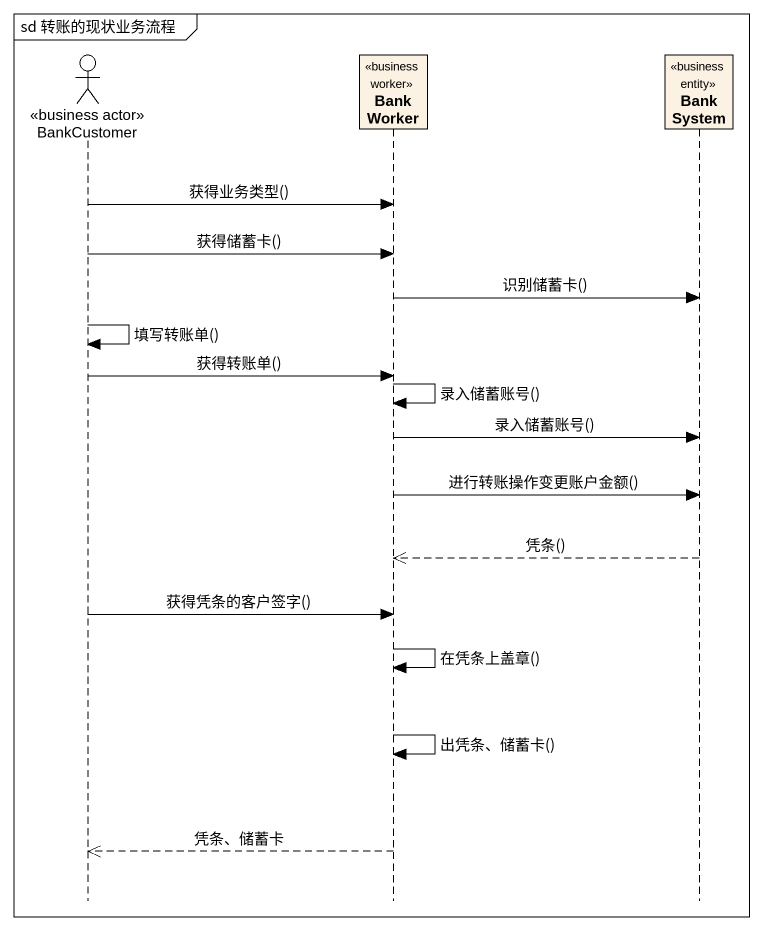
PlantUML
@startuml
mainframe sd 转账的现状业务流程
hide footbox
actor BankCustomer <<business actor>>
participant BankWorker <<business worker>>
participant BankSystem <<business entity>>

BankCustomer -> BankWorker : 获得业务类型()
BankCustomer -> BankWorker : 获得储蓄卡()
BankWorker -> BankSystem : 识别储蓄卡()
BankCustomer -> BankCustomer : 填写转账单()
BankCustomer -> BankWorker : 获得转账单()
BankWorker -> BankWorker : 录入储蓄账号()
BankWorker -> BankSystem : 录入储蓄账号()
BankWorker -> BankSystem : 进行转账操作变更账户金额()
BankSystem -->> BankWorker : 凭条()
BankCustomer -> BankWorker : 获得凭条的客户签字()
BankWorker -> BankWorker : 在凭条上盖章()
BankWorker -> BankWorker : 出凭条、储蓄卡()
BankWorker -->> BankCustomer : 凭条、储蓄卡
@enduml
